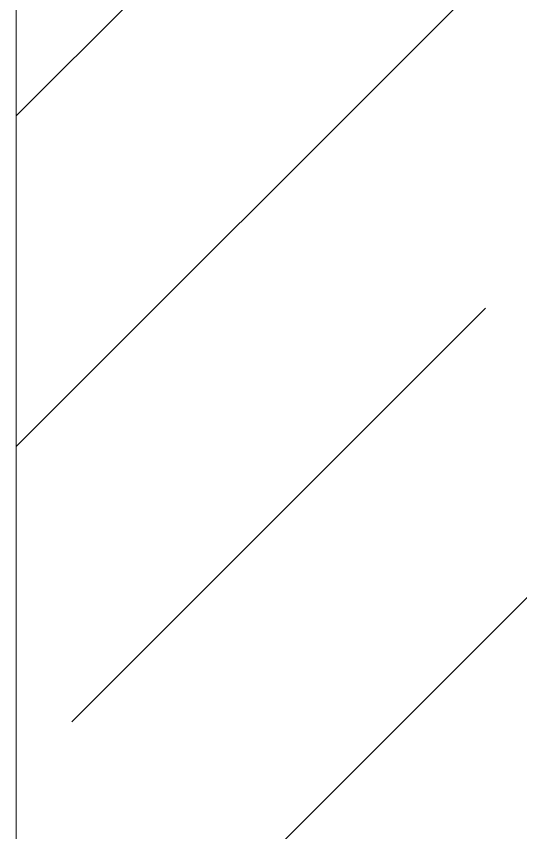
# Model space of a CAD drawing. Header units: millimetres. Extents: x -515342 to 330399, y -224905 to 507333.
# Drawn here: x 87846 to 88188, y 101292 to 101846 of the extents above; entities that cross this region are included whole.
import ezdxf

# ---------------------------------------------------------------- set-up
doc = ezdxf.new("R2010")
doc.units = ezdxf.units.MM
doc.layers.get('0').update_dxf_attribs({"lineweight": 0})
doc.layers.add('Стены внутренние', color=7, linetype='Continuous', lineweight=0)
doc.layers.add('Стены несущие', color=7, linetype='Continuous', lineweight=0)

# ---------------------------------------------------------------- blocks, each defined once
blk = doc.blocks.new('СД_Люблино_Фасады_rvt-1-О_АР_П_Разрез 1-1')
at = {"layer": 'Стены внутренние'}
h = blk.add_hatch(dxfattribs=at)
h.set_pattern_fill('FP_1', color=256, style=0, pattern_type=2)
h.set_pattern_definition([(45, (48650.6, 7579.1), (-224.5064, 224.5064), []), (45, (48875.1, 7579.1), (-224.5064, 224.5064), [396.875, -79.375, 3.353, -76.022])])
h.paths.add_polyline_path([(-300, -3570), (195, -3570), (195, 760), (-305, 760), (-305, -1000), (-300, -1000)])
h.paths.add_polyline_path([(195, 2620), (195, 4160), (-305, 4160), (-305, 2620), (-125, 2620)])
h.paths.add_polyline_path([(-185, 6020), (195, 6020), (195, 7510), (-305, 7510), (-305, 6020)])
h.paths.add_polyline_path([(-185, 9370), (195, 9370), (195, 10810), (-305, 10810), (-305, 9370)])
h.paths.add_polyline_path([(195, 12670), (195, 13840), (-305, 13840), (-305, 12670), (-125, 12670)])
at = {"layer": 'Стены несущие'}
for p, q in [((-305, 13840), (-305, 12670)), ((-305, 12670), (-305, 13840))]:
    blk.add_line(p, q, dxfattribs=at)

msp = doc.modelspace()

# ---------------------------------------------------------------- block references
msp.add_blockref('СД_Люблино_Фасады_rvt-1-О_АР_П_Разрез 1-1', (88150.5296, 88031.3929))

doc.saveas('drawing.dxf')
